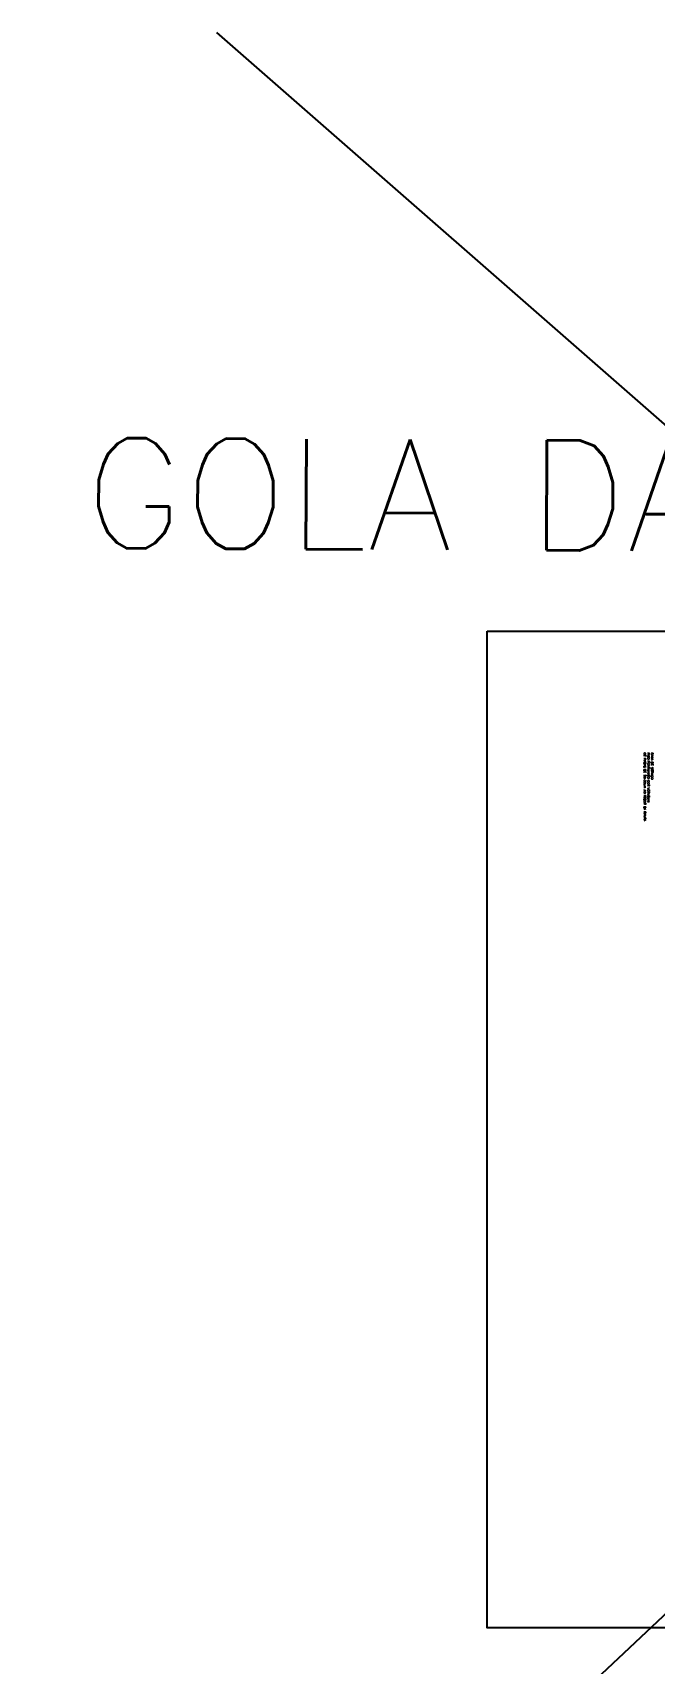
# Model space of a CAD drawing. Extents: x -1057 to 3416, y -340 to 4111.
# Drawn here: x -848.4 to -791.9, y 238.5 to 386.6 of the extents above; entities that cross this region are included whole.
import ezdxf

# ---------------------------------------------------------------- set-up
doc = ezdxf.new("R2010")
doc.units = 0
doc.header["$LTSCALE"] = 50
doc.linetypes.add('CONTINU', pattern=[0])
doc.linetypes.add('DGN Style 1', pattern=[0.003115, 5.18318e-06, -0.00311])
doc.layers.add('0.1', color=8, linetype='Continuous', lineweight=13)
doc.layers.add('Margem A3', color=8, linetype='DGN Style 1', lineweight=0)
doc.layers.add('medir projeto', color=6, linetype='Continuous')
doc.styles.add('60x100', font='romans.shx', dxfattribs={"height": 0.2})
doc.styles.get("Standard").update_dxf_attribs({"font": 'romans.shx'})

msp = doc.modelspace()

# ---------------------------------------------------------------- linework, layer by layer
at = {"layer": 'medir projeto', "color": 5, "linetype": 'CONTINU', "lineweight": -2}
for p, q in [((-643.155, 221.816), (-831.652, 386.646)), ((-843.433, 193.56), (-655.722, 370.163))]:
    msp.add_line(p, q, dxfattribs=at)
at = {"layer": 'medir projeto', "color": 7, "linetype": 'CONTINU', "lineweight": -2}
msp.add_lwpolyline([(-807.083, 332.262), (-663.532, 332.262), (-663.532, 241.736), (-807.083, 241.736)], close=True, dxfattribs=at)

# ---------------------------------------------------------------- texts
at = {"layer": '0.1', "color": 7, "insert": (-791.996, 321.229), "char_height": 0.2, "attachment_point": 1, "rotation": 270, "style": '60x100'}
msp.add_mtext('FAIXA DE SERVIÇO\\PPISO PONTILHADO COR VERMELHA \\P02 FIADAS DE 20x20cm AO REDOR DA RAMPA', dxfattribs=at)
at = {"layer": 'Margem A3', "color": 7, "linetype": 'CONTINU', "lineweight": -2}
msp.add_text('PROJETO GOLA DA ÁRVORE USANDO MEIO FIO', height=10, rotation=359.72328, dxfattribs=at).set_placement((-909.266, 340.137))

doc.saveas('drawing.dxf')
